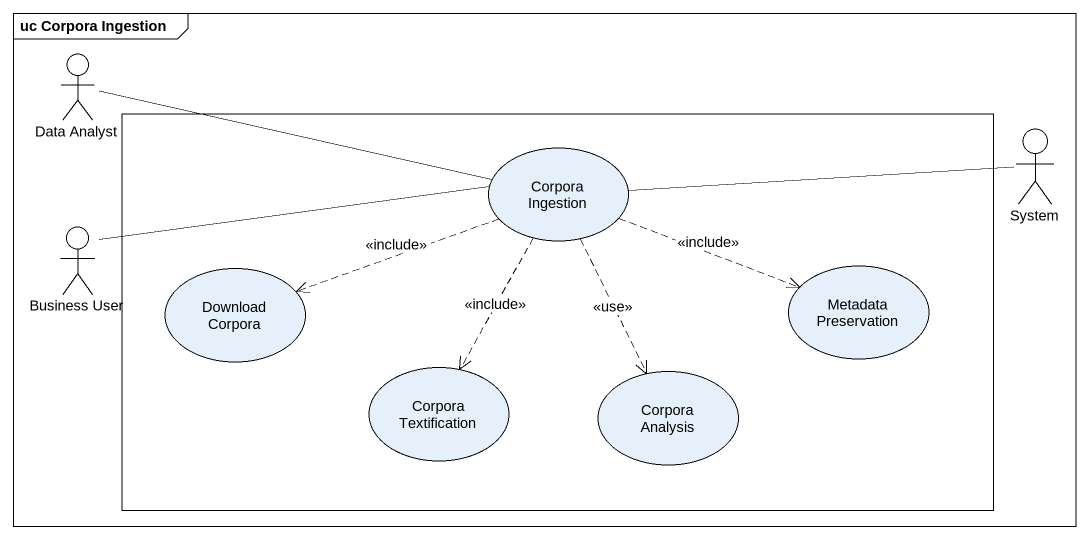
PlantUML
@startuml
mainframe uc Corpora Ingestion
actor "Data Analyst" as Data_Analyst
rectangle " " as rectangle1 {
  usecase "Corpora Ingestion" as Corpora_Ingestion
  usecase "Download Corpora" as Download_Corpora
  usecase "Metadata Preservation" as Metadata_Preservation
  usecase "Corpora Textification" as Corpora_Textification
  usecase "Corpora Analysis" as Corpora_Analysis
}
actor System
actor "Business User" as Business_User
Data_Analyst -right- Corpora_Ingestion
Corpora_Ingestion -right- System
Corpora_Ingestion .left.> Download_Corpora : <<include>>
Corpora_Ingestion .right.> Metadata_Preservation : <<include>>
Corpora_Ingestion ..> Corpora_Textification : <<include>>
Corpora_Ingestion ..> Corpora_Analysis : <<use>>
Business_User -right- Corpora_Ingestion
@enduml
